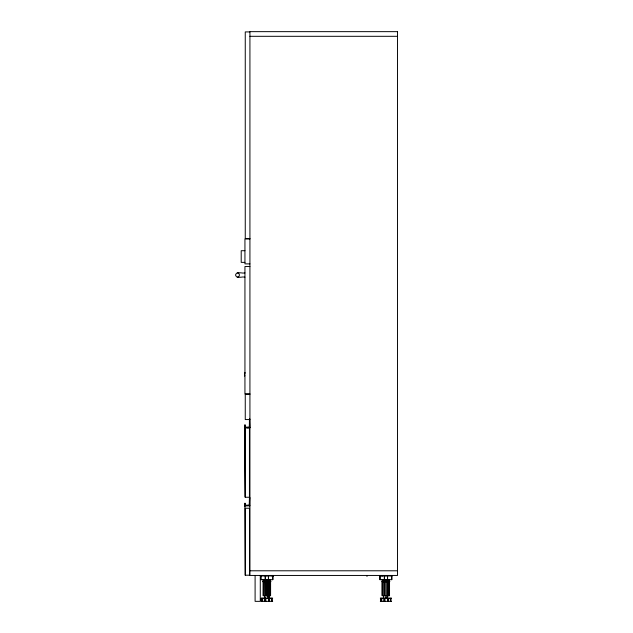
<?xml version="1.0" encoding="UTF-8"?>
<svg xmlns="http://www.w3.org/2000/svg" width="633" height="633" viewBox="0 0 633 633"><rect width="100%" height="100%" fill="white"/><g stroke="black" fill="none" stroke-linecap="round" stroke-linejoin="round"><path stroke-width="0.95" d="M249.924 427.853L249.616 418.492L249.402 427.069L245.343 427.18L244.924 424.893L244.742 428.003L249.442 427.853L249.442 497.253L245.256 497.253L244.781 427.853M249.924 505.799L244.742 505.933L244.924 503.227L245.343 505.213L249.402 505.118L249.679 497.657L249.679 505.799M260.836 575.951L260.82 579.67L272.894 579.67L272.831 575.951M262.054 601.35L262.054 598.375M264.293 579.67L264.293 581.751M265.488 579.67L265.488 595.653M268.479 598.13L266.754 595.653L266.707 579.67M268.107 581.751L268.107 595.653L268.107 579.67L268.155 581.252M269.341 579.67L269.341 595.653M269.484 601.35L269.484 598.375M270.141 581.252L270.062 595.653L270.101 579.67M270.307 581.751L270.307 581.252M270.418 581.751L270.418 581.252M271.438 601.35L271.438 598.375M380.006 579.67L380.006 575.951M380.536 598.375L380.536 601.35L380.457 598.375L383.606 598.375M389.532 579.67L389.532 595.653L382.205 595.653L382.205 581.751M382.205 579.67L382.205 595.653M382.482 581.751L382.482 595.653L382.482 579.67M383.281 579.67L383.281 595.653M383.416 579.67L383.416 581.751M384.405 579.67L384.405 575.951M384.468 595.653L384.381 575.951M387.277 579.67L387.277 595.653M387.538 579.67L387.538 575.951M388.258 595.653L388.258 579.67M388.464 595.653L388.464 579.67M389.058 595.653L389.058 581.751M389.058 581.252L389.058 579.67M389.295 581.252L389.295 579.67L389.255 595.653M390.561 601.35L390.561 598.375M269.017 598.13L269.262 595.653M245.224 427.853L244.749 428.09M245.224 505.799L244.749 506.004M383.432 598.13L383.756 595.653M264.38 598.13L264.713 595.653M387.095 598.13L387.602 595.653M244.749 425.115L245.153 424.972L245.343 427.18M244.749 503.417L245.153 503.298L245.343 505.213M266.817 575.951L267.007 575.452M385.94 575.951L386.13 575.452M273.005 575.951L273.227 575.452M392.349 575.452L392.128 575.951L379.396 575.951M249.362 427.133L249.434 419.695M249.908 427.615L247.456 427.853M388.235 595.653L385.869 598.13L385.821 579.67M272.23 575.951L272.823 575.452L272.76 575.951L272.293 575.452M249.26 505.245L249.434 497.926L249.908 497.855M262.173 575.452L260.282 575.951L273.448 575.951M244.939 272.91C242.352 273.836 236.133 270.766 235.476 275.023C236.133 279.288 242.352 276.217 244.939 277.143M237.47 277.143C240.049 277.175 240.049 272.878 237.47 272.91M249.924 31.911L245.256 31.911L245.256 238.554L249.924 238.554M249.924 36.31L397.524 36.31M249.924 238.981L244.939 238.981L244.939 263.882L249.924 263.882M244.939 250.708L241.205 250.708L241.205 262.371L244.939 262.386M249.924 266.533L244.939 266.533L244.939 393.924L249.924 393.924M244.504 372.465L244.939 372.465M244.504 375.773L244.939 375.804M249.924 394.185L245.256 394.185L245.256 419.56L249.924 419.56M249.924 570.792L397.524 570.792M245.256 575.199L249.552 575.199L249.552 508.244L245.256 508.244L245.256 575.199L244.892 505.799M366.452 575.975L367.488 575.975M391.74 579.67L391.74 575.951L391.803 579.67L379.942 579.67L379.942 575.951M262.845 581.252L270.837 581.252M381.968 581.252L389.778 581.252M382.047 581.751L389.778 581.751M262.845 581.751L270.837 581.751M261.207 598.13L272.681 598.13M380.33 598.13L391.59 598.13M264.562 598.375L261.334 598.375L261.358 601.35M266.279 598.375L264.784 598.375L264.784 601.35M267.87 598.375L272.293 598.375M385.394 598.375L383.907 598.375L383.907 601.35M386.992 598.375L391.21 598.375M261.207 601.35L272.681 601.35M380.33 601.35L391.59 601.35M379.618 575.452L382.633 575.951M390.45 575.452L391.479 575.951M271.328 575.452L272.356 575.951M388.773 581.252L389.35 581.751M264.396 595.653L265.528 598.13M268.716 596.476L269.199 598.13M244.9 428.28L245.256 497.253L245.256 427.853M390.972 598.375L390.972 601.35M389.018 579.67L389.018 595.653M388.599 598.375L388.599 601.35M387.879 598.375L387.879 601.35M387.72 598.375L387.72 601.35M387.57 575.951L387.57 579.67M387.23 579.67L387.23 595.653M384.959 598.375L384.959 601.35M384.603 579.67L384.603 595.653M384.342 598.375L384.342 601.35M381.739 598.375L381.739 601.35M381.177 598.375L381.177 601.35M272.681 575.951L272.681 579.67M272.617 575.951L272.617 579.67M272.055 598.375L272.087 601.35M271.85 598.375L271.85 601.35M270.592 579.67L270.592 595.653L263.091 595.653L263.138 579.67M270.307 579.67L270.307 595.653M270.18 579.67L270.18 595.653M269.935 579.67L269.935 581.751M269.144 579.67L269.144 595.653M268.756 598.375L268.756 601.35M268.598 598.375L268.598 601.35M266.754 581.252L266.754 595.653M265.836 598.375L265.836 601.35M265.354 595.653L265.29 575.951L265.259 579.67M265.227 598.375L265.227 601.35M264.159 579.67L264.159 595.653M263.423 579.67L263.423 595.653M262.616 598.375L262.616 601.35M260.883 575.951L260.899 579.67M260.282 575.452L260.282 601.35L255.099 601.35L255.099 575.452M244.504 372.41L244.504 375.891M261.421 598.375L261.421 601.35L261.437 598.375M263.629 581.252L263.573 595.653L263.605 579.67L263.573 581.252M397.524 31.65L249.924 31.65L249.924 575.452L397.524 575.452L397.524 31.65M244.939 373.066L244.504 373.066L244.939 373.122M268.447 579.67L268.447 575.951L268.424 579.67"/></g></svg>
